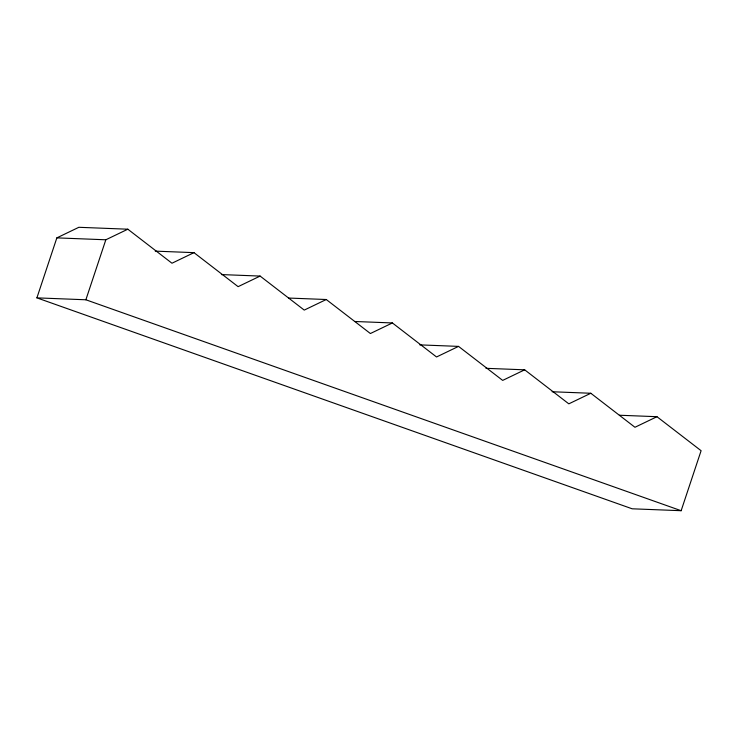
<?xml version="1.0" encoding="UTF-8"?>
<svg xmlns="http://www.w3.org/2000/svg" width="738" height="738" viewBox="0 0 738 738"><rect width="100%" height="100%" fill="white"/><g stroke="black" fill="none" stroke-linecap="round" stroke-linejoin="round"><path stroke-width="1.11" d="M36.9 297.866L56.854 237.876L78.855 227.295L127.831 229.204L171.972 263.226L193.974 252.645L238.106 286.658L260.117 276.077L304.25 310.098L326.251 299.517L370.393 333.53L392.395 322.949L436.536 356.971L458.538 346.39L502.679 380.402L524.681 369.821L568.813 403.843L590.824 393.262L634.957 427.274L656.958 416.702L701.1 450.715L681.146 510.705L632.171 508.796L36.9 297.866L85.876 299.776L681.146 510.705M85.876 299.776L105.829 239.785L127.831 229.204M56.854 237.876L105.829 239.785M155.248 251.132L193.974 252.645M221.391 274.573L260.117 276.077M288.669 298.051L326.251 299.517M354.812 321.491L392.395 322.949M419.811 344.877L458.538 346.39M485.955 368.317L524.681 369.821M552.098 391.749L590.824 393.262M619.376 415.236L656.958 416.702"/></g></svg>
